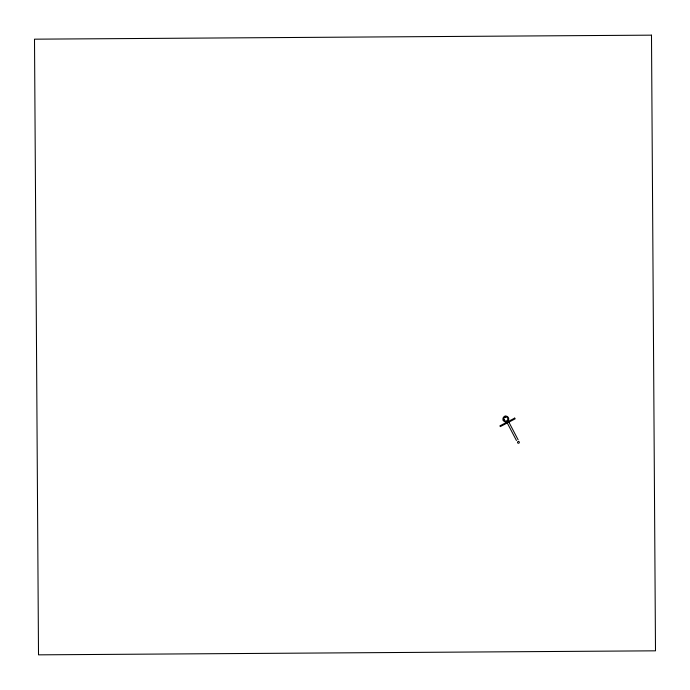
<?xml version="1.0" encoding="UTF-8"?>
<svg xmlns="http://www.w3.org/2000/svg" width="690" height="690" viewBox="0 0 690 690"><rect width="100%" height="100%" fill="white"/><g stroke="black" fill="none" stroke-linecap="round" stroke-linejoin="round"><path stroke-width="1.03" d="M506.469 421.866L507.805 421.159M504.131 419.891L503.226 420.357L504.174 420.012M506.719 421.84L507.642 421.357M504.468 416.406L505.184 416.148A2.933 2.933 0 0 1 508.685 419.632A2.933 2.933 0 0 1 504.045 421.331A2.933 2.933 0 0 1 504.468 416.406L504.942 417.312M505.382 417.019L504.882 417.209A2.027 2.027 0 0 0 504.33 420.374A2.027 2.027 0 0 0 507.538 420.089A2.027 2.027 0 0 0 506.434 417.071M508.875 422.125L518.147 439.858M507.271 422.961L516.456 440.539M505.184 416.148L505.408 417.139M518.578 441.453A0.914 0.914 0 0 1 519.26 442.721A0.914 0.914 0 0 1 517.854 443.058A0.914 0.914 0 0 1 517.897 441.609M514.714 418.106L499.914 425.842L500.31 426.601L515.111 418.865L514.714 418.106M651.489 35.156L34.5 39.175L38.511 654.845L655.5 650.825L651.489 35.156"/></g></svg>
